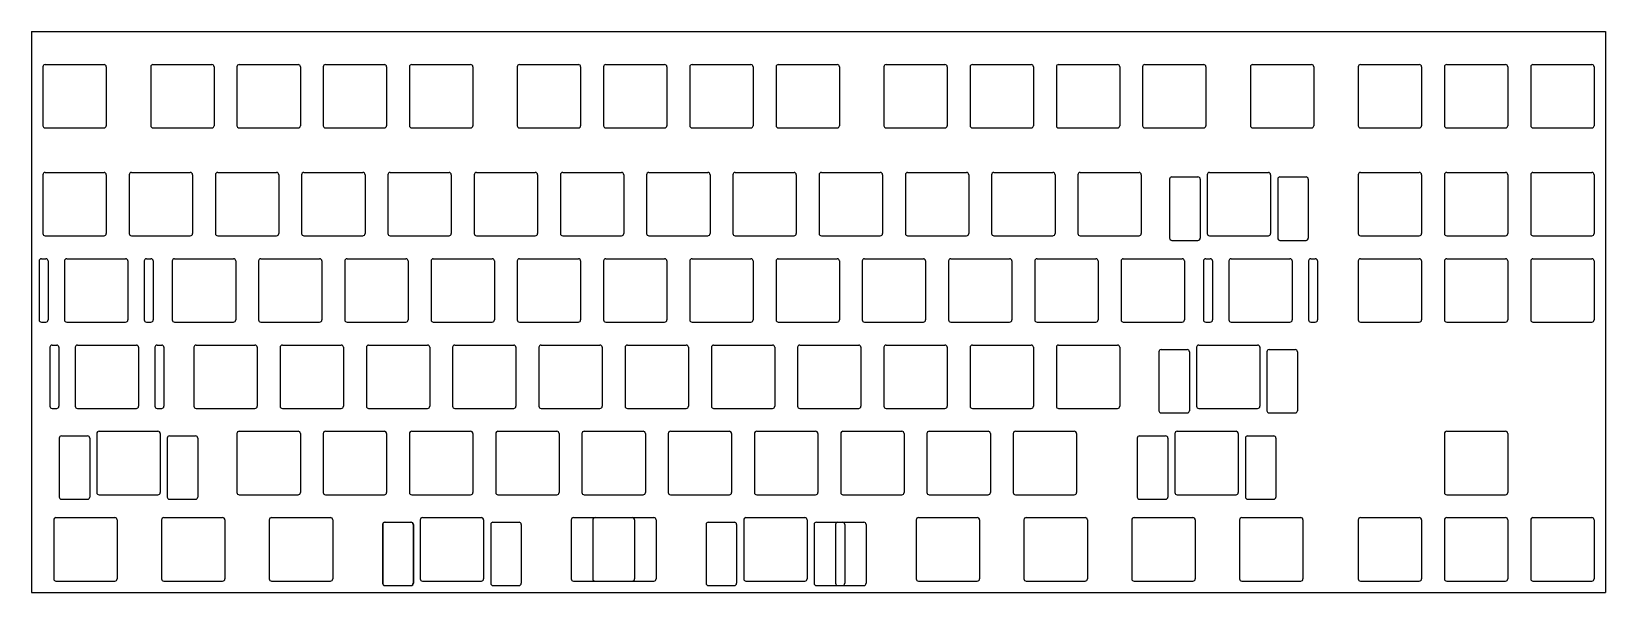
# Model space of a CAD drawing. Header units: millimetres. Extents: x 0 to 348, y -124 to 0.
import ezdxf

# ---------------------------------------------------------------- set-up
doc = ezdxf.new("R2010")
doc.units = ezdxf.units.MM

msp = doc.modelspace()

# ---------------------------------------------------------------- linework, layer by layer
for p, q in [((0, 0), (347.6625, 0)), ((0, 0), (0, -123.825)), ((347.6625, 0), (347.6625, -123.825)), ((2.525, -7.7875), (2.525, -20.7875)), ((3.025, -7.2875), (16.025, -7.2875)), ((16.525, -7.7875), (16.525, -20.7875)), ((26.3375, -7.7875), (26.3375, -20.7875)), ((26.8375, -7.2875), (39.8375, -7.2875)), ((40.3375, -7.7875), (40.3375, -20.7875)), ((45.3875, -7.7875), (45.3875, -20.7875)), ((45.8875, -7.2875), (58.8875, -7.2875)), ((59.3875, -7.7875), (59.3875, -20.7875)), ((64.4375, -7.7875), (64.4375, -20.7875)), ((64.9375, -7.2875), (77.9375, -7.2875)), ((78.4375, -7.7875), (78.4375, -20.7875)), ((83.4875, -7.7875), (83.4875, -20.7875)), ((83.9875, -7.2875), (96.9875, -7.2875)), ((97.4875, -7.7875), (97.4875, -20.7875)), ((107.3, -7.7875), (107.3, -20.7875)), ((107.8, -7.2875), (120.8, -7.2875)), ((121.3, -7.7875), (121.3, -20.7875)), ((126.35, -7.7875), (126.35, -20.7875)), ((126.85, -7.2875), (139.85, -7.2875)), ((140.35, -7.7875), (140.35, -20.7875)), ((145.4, -7.7875), (145.4, -20.7875)), ((145.9, -7.2875), (158.9, -7.2875)), ((159.4, -7.7875), (159.4, -20.7875)), ((164.45, -7.7875), (164.45, -20.7875)), ((164.95, -7.2875), (177.95, -7.2875)), ((178.45, -7.7875), (178.45, -20.7875)), ((188.2625, -7.7875), (188.2625, -20.7875)), ((188.7625, -7.2875), (201.7625, -7.2875)), ((202.2625, -7.7875), (202.2625, -20.7875)), ((207.3125, -7.7875), (207.3125, -20.7875)), ((207.8125, -7.2875), (220.8125, -7.2875)), ((221.3125, -7.7875), (221.3125, -20.7875)), ((226.3625, -7.7875), (226.3625, -20.7875)), ((226.8625, -7.2875), (239.8625, -7.2875)), ((240.3625, -7.7875), (240.3625, -20.7875)), ((245.4125, -7.7875), (245.4125, -20.7875)), ((245.9125, -7.2875), (258.9125, -7.2875)), ((259.4125, -7.7875), (259.4125, -20.7875)), ((269.225, -7.7875), (269.225, -20.7875)), ((269.725, -7.2875), (282.725, -7.2875)), ((283.225, -7.7875), (283.225, -20.7875)), ((293.0375, -7.7875), (293.0375, -20.7875)), ((293.5375, -7.2875), (306.5375, -7.2875)), ((307.0375, -7.7875), (307.0375, -20.7875)), ((312.0875, -7.7875), (312.0875, -20.7875)), ((312.5875, -7.2875), (325.5875, -7.2875)), ((326.0875, -7.7875), (326.0875, -20.7875)), ((331.1375, -7.7875), (331.1375, -20.7875)), ((331.6375, -7.2875), (344.6375, -7.2875)), ((345.1375, -7.7875), (345.1375, -20.7875)), ((3.025, -21.2875), (16.025, -21.2875)), ((26.8375, -21.2875), (39.8375, -21.2875)), ((45.8875, -21.2875), (58.8875, -21.2875)), ((64.9375, -21.2875), (77.9375, -21.2875)), ((83.9875, -21.2875), (96.9875, -21.2875)), ((107.8, -21.2875), (120.8, -21.2875)), ((126.85, -21.2875), (139.85, -21.2875)), ((145.9, -21.2875), (158.9, -21.2875)), ((164.95, -21.2875), (177.95, -21.2875)), ((188.7625, -21.2875), (201.7625, -21.2875)), ((207.8125, -21.2875), (220.8125, -21.2875)), ((226.8625, -21.2875), (239.8625, -21.2875)), ((245.9125, -21.2875), (258.9125, -21.2875)), ((269.725, -21.2875), (282.725, -21.2875)), ((293.5375, -21.2875), (306.5375, -21.2875)), ((312.5875, -21.2875), (325.5875, -21.2875)), ((331.6375, -21.2875), (344.6375, -21.2875)), ((3.025, -31.1), (16.025, -31.1)), ((22.075, -31.1), (35.075, -31.1)), ((41.125, -31.1), (54.125, -31.1)), ((60.175, -31.1), (73.175, -31.1)), ((79.225, -31.1), (92.225, -31.1)), ((98.275, -31.1), (111.275, -31.1)), ((117.325, -31.1), (130.325, -31.1)), ((136.375, -31.1), (149.375, -31.1)), ((155.425, -31.1), (168.425, -31.1)), ((174.475, -31.1), (187.475, -31.1)), ((193.525, -31.1), (206.525, -31.1)), ((212.575, -31.1), (225.575, -31.1)), ((231.625, -31.1), (244.625, -31.1)), ((260.2, -31.1), (273.2, -31.1)), ((293.5375, -31.1), (306.5375, -31.1)), ((312.5875, -31.1), (325.5875, -31.1)), ((331.6375, -31.1), (344.6375, -31.1)), ((2.525, -31.6), (2.525, -44.6)), ((16.525, -31.6), (16.525, -44.6)), ((21.575, -31.6), (21.575, -44.6)), ((35.575, -31.6), (35.575, -44.6)), ((40.625, -31.6), (40.625, -44.6)), ((54.625, -31.6), (54.625, -44.6)), ((59.675, -31.6), (59.675, -44.6)), ((73.675, -31.6), (73.675, -44.6)), ((78.725, -31.6), (78.725, -44.6)), ((92.725, -31.6), (92.725, -44.6)), ((97.775, -31.6), (97.775, -44.6)), ((111.775, -31.6), (111.775, -44.6)), ((116.825, -31.6), (116.825, -44.6)), ((130.825, -31.6), (130.825, -44.6)), ((135.875, -31.6), (135.875, -44.6)), ((149.875, -31.6), (149.875, -44.6)), ((154.925, -31.6), (154.925, -44.6)), ((168.925, -31.6), (168.925, -44.6)), ((173.975, -31.6), (173.975, -44.6)), ((187.975, -31.6), (187.975, -44.6)), ((193.025, -31.6), (193.025, -44.6)), ((207.025, -31.6), (207.025, -44.6)), ((212.075, -31.6), (212.075, -44.6)), ((226.075, -31.6), (226.075, -44.6)), ((231.125, -31.6), (231.125, -44.6)), ((245.125, -31.6), (245.125, -44.6)), ((251.387, -32.6), (251.387, -45.6)), ((251.887, -32.1), (257.637, -32.1)), ((258.137, -32.6), (258.137, -45.6)), ((259.7, -31.6), (259.7, -44.6)), ((273.7, -31.6), (273.7, -44.6)), ((275.263, -32.6), (275.263, -45.6)), ((275.763, -32.1), (281.513, -32.1)), ((282.013, -32.6), (282.013, -45.6)), ((293.0375, -31.6), (293.0375, -44.6)), ((307.0375, -31.6), (307.0375, -44.6)), ((312.0875, -31.6), (312.0875, -44.6)), ((326.0875, -31.6), (326.0875, -44.6)), ((331.1375, -31.6), (331.1375, -44.6)), ((345.1375, -31.6), (345.1375, -44.6)), ((3.025, -45.1), (16.025, -45.1)), ((22.075, -45.1), (35.075, -45.1)), ((41.125, -45.1), (54.125, -45.1)), ((60.175, -45.1), (73.175, -45.1)), ((79.225, -45.1), (92.225, -45.1)), ((98.275, -45.1), (111.275, -45.1)), ((117.325, -45.1), (130.325, -45.1)), ((136.375, -45.1), (149.375, -45.1)), ((155.425, -45.1), (168.425, -45.1)), ((174.475, -45.1), (187.475, -45.1)), ((193.525, -45.1), (206.525, -45.1)), ((212.575, -45.1), (225.575, -45.1)), ((231.625, -45.1), (244.625, -45.1)), ((260.2, -45.1), (273.2, -45.1)), ((293.5375, -45.1), (306.5375, -45.1)), ((312.5875, -45.1), (325.5875, -45.1)), ((331.6375, -45.1), (344.6375, -45.1)), ((251.887, -46.1), (257.637, -46.1)), ((275.763, -46.1), (281.513, -46.1)), ((1.6875, -50.65), (1.6875, -63.65)), ((2.1875, -50.15), (3.1875, -50.15)), ((3.6875, -50.65), (3.6875, -63.65)), ((7.2875, -50.65), (7.2875, -63.65)), ((7.7875, -50.15), (20.7875, -50.15)), ((21.2875, -50.65), (21.2875, -63.65)), ((24.8875, -50.65), (24.8875, -63.65)), ((25.3875, -50.15), (26.3875, -50.15)), ((26.8875, -50.65), (26.8875, -63.65)), ((31.1, -50.65), (31.1, -63.65)), ((31.6, -50.15), (44.6, -50.15)), ((45.1, -50.65), (45.1, -63.65)), ((50.15, -50.65), (50.15, -63.65)), ((50.65, -50.15), (63.65, -50.15)), ((64.15, -50.65), (64.15, -63.65)), ((69.2, -50.65), (69.2, -63.65)), ((69.7, -50.15), (82.7, -50.15)), ((83.2, -50.65), (83.2, -63.65)), ((88.25, -50.65), (88.25, -63.65)), ((88.75, -50.15), (101.75, -50.15)), ((102.25, -50.65), (102.25, -63.65)), ((107.3, -50.65), (107.3, -63.65)), ((107.8, -50.15), (120.8, -50.15)), ((121.3, -50.65), (121.3, -63.65)), ((126.35, -50.65), (126.35, -63.65)), ((126.85, -50.15), (139.85, -50.15)), ((140.35, -50.65), (140.35, -63.65)), ((145.4, -50.65), (145.4, -63.65)), ((145.9, -50.15), (158.9, -50.15)), ((159.4, -50.65), (159.4, -63.65)), ((164.45, -50.65), (164.45, -63.65)), ((164.95, -50.15), (177.95, -50.15)), ((178.45, -50.65), (178.45, -63.65)), ((183.5, -50.65), (183.5, -63.65)), ((184, -50.15), (197, -50.15)), ((197.5, -50.65), (197.5, -63.65)), ((202.55, -50.65), (202.55, -63.65)), ((203.05, -50.15), (216.05, -50.15)), ((216.55, -50.65), (216.55, -63.65)), ((221.6, -50.65), (221.6, -63.65)), ((222.1, -50.15), (235.1, -50.15)), ((235.6, -50.65), (235.6, -63.65)), ((240.65, -50.65), (240.65, -63.65)), ((241.15, -50.15), (254.15, -50.15)), ((254.65, -50.65), (254.65, -63.65)), ((258.8625, -50.65), (258.8625, -63.65)), ((259.3625, -50.15), (260.3625, -50.15)), ((260.8625, -50.65), (260.8625, -63.65)), ((264.4625, -50.65), (264.4625, -63.65)), ((264.9625, -50.15), (277.9625, -50.15)), ((278.4625, -50.65), (278.4625, -63.65)), ((282.0625, -50.65), (282.0625, -63.65)), ((282.5625, -50.15), (283.5625, -50.15)), ((284.0625, -50.65), (284.0625, -63.65)), ((293.0375, -50.65), (293.0375, -63.65)), ((293.5375, -50.15), (306.5375, -50.15)), ((307.0375, -50.65), (307.0375, -63.65)), ((312.0875, -50.65), (312.0875, -63.65)), ((312.5875, -50.15), (325.5875, -50.15)), ((326.0875, -50.65), (326.0875, -63.65)), ((331.1375, -50.65), (331.1375, -63.65)), ((331.6375, -50.15), (344.6375, -50.15)), ((345.1375, -50.65), (345.1375, -63.65)), ((2.1875, -64.15), (3.1875, -64.15)), ((7.7875, -64.15), (20.7875, -64.15)), ((25.3875, -64.15), (26.3875, -64.15)), ((31.6, -64.15), (44.6, -64.15)), ((50.65, -64.15), (63.65, -64.15)), ((69.7, -64.15), (82.7, -64.15)), ((88.75, -64.15), (101.75, -64.15)), ((107.8, -64.15), (120.8, -64.15)), ((126.85, -64.15), (139.85, -64.15)), ((145.9, -64.15), (158.9, -64.15)), ((164.95, -64.15), (177.95, -64.15)), ((184, -64.15), (197, -64.15)), ((203.05, -64.15), (216.05, -64.15)), ((222.1, -64.15), (235.1, -64.15)), ((241.15, -64.15), (254.15, -64.15)), ((259.3625, -64.15), (260.3625, -64.15)), ((264.9625, -64.15), (277.9625, -64.15)), ((282.5625, -64.15), (283.5625, -64.15)), ((293.5375, -64.15), (306.5375, -64.15)), ((312.5875, -64.15), (325.5875, -64.15)), ((331.6375, -64.15), (344.6375, -64.15)), ((4.56875, -69.2), (5.56875, -69.2)), ((10.16875, -69.2), (23.16875, -69.2)), ((27.76875, -69.2), (28.76875, -69.2)), ((36.3625, -69.2), (49.3625, -69.2)), ((55.4125, -69.2), (68.4125, -69.2)), ((74.4625, -69.2), (87.4625, -69.2)), ((93.5125, -69.2), (106.5125, -69.2)), ((112.5625, -69.2), (125.5625, -69.2)), ((131.6125, -69.2), (144.6125, -69.2)), ((150.6625, -69.2), (163.6625, -69.2)), ((169.7125, -69.2), (182.7125, -69.2)), ((188.7625, -69.2), (201.7625, -69.2)), ((207.8125, -69.2), (220.8125, -69.2)), ((226.8625, -69.2), (239.8625, -69.2)), ((257.81875, -69.2), (270.81875, -69.2)), ((4.06875, -69.7), (4.06875, -82.7)), ((6.06875, -69.7), (6.06875, -82.7)), ((9.66875, -69.7), (9.66875, -82.7)), ((23.66875, -69.7), (23.66875, -82.7)), ((27.26875, -69.7), (27.26875, -82.7)), ((29.26875, -69.7), (29.26875, -82.7)), ((35.8625, -69.7), (35.8625, -82.7)), ((49.8625, -69.7), (49.8625, -82.7)), ((54.9125, -69.7), (54.9125, -82.7)), ((68.9125, -69.7), (68.9125, -82.7)), ((73.9625, -69.7), (73.9625, -82.7)), ((87.9625, -69.7), (87.9625, -82.7)), ((93.0125, -69.7), (93.0125, -82.7)), ((107.0125, -69.7), (107.0125, -82.7)), ((112.0625, -69.7), (112.0625, -82.7)), ((126.0625, -69.7), (126.0625, -82.7)), ((131.1125, -69.7), (131.1125, -82.7)), ((145.1125, -69.7), (145.1125, -82.7)), ((150.1625, -69.7), (150.1625, -82.7)), ((164.1625, -69.7), (164.1625, -82.7)), ((169.2125, -69.7), (169.2125, -82.7)), ((183.2125, -69.7), (183.2125, -82.7)), ((188.2625, -69.7), (188.2625, -82.7)), ((202.2625, -69.7), (202.2625, -82.7)), ((207.3125, -69.7), (207.3125, -82.7)), ((221.3125, -69.7), (221.3125, -82.7)), ((226.3625, -69.7), (226.3625, -82.7)), ((240.3625, -69.7), (240.3625, -82.7)), ((249.00575, -70.7), (249.00575, -83.7)), ((249.50575, -70.2), (255.25575, -70.2)), ((255.75575, -70.7), (255.75575, -83.7)), ((257.31875, -69.7), (257.31875, -82.7)), ((271.31875, -69.7), (271.31875, -82.7)), ((272.88175, -70.7), (272.88175, -83.7)), ((273.38175, -70.2), (279.13175, -70.2)), ((279.63175, -70.7), (279.63175, -83.7)), ((4.56875, -83.2), (5.56875, -83.2)), ((10.16875, -83.2), (23.16875, -83.2)), ((27.76875, -83.2), (28.76875, -83.2)), ((36.3625, -83.2), (49.3625, -83.2)), ((55.4125, -83.2), (68.4125, -83.2)), ((74.4625, -83.2), (87.4625, -83.2)), ((93.5125, -83.2), (106.5125, -83.2)), ((112.5625, -83.2), (125.5625, -83.2)), ((131.6125, -83.2), (144.6125, -83.2)), ((150.6625, -83.2), (163.6625, -83.2)), ((169.7125, -83.2), (182.7125, -83.2)), ((188.7625, -83.2), (201.7625, -83.2)), ((207.8125, -83.2), (220.8125, -83.2)), ((226.8625, -83.2), (239.8625, -83.2)), ((257.81875, -83.2), (270.81875, -83.2)), ((249.50575, -84.2), (255.25575, -84.2)), ((273.38175, -84.2), (279.13175, -84.2)), ((6.11825, -89.75), (6.11825, -102.75)), ((6.61825, -89.25), (12.36825, -89.25)), ((12.86825, -89.75), (12.86825, -102.75)), ((14.43125, -88.75), (14.43125, -101.75)), ((14.93125, -88.25), (27.93125, -88.25)), ((28.43125, -88.75), (28.43125, -101.75)), ((29.99425, -89.75), (29.99425, -102.75)), ((30.49425, -89.25), (36.24425, -89.25)), ((36.74425, -89.75), (36.74425, -102.75)), ((45.3875, -88.75), (45.3875, -101.75)), ((45.8875, -88.25), (58.8875, -88.25)), ((59.3875, -88.75), (59.3875, -101.75)), ((64.4375, -88.75), (64.4375, -101.75)), ((64.9375, -88.25), (77.9375, -88.25)), ((78.4375, -88.75), (78.4375, -101.75)), ((83.4875, -88.75), (83.4875, -101.75)), ((83.9875, -88.25), (96.9875, -88.25)), ((97.4875, -88.75), (97.4875, -101.75)), ((102.5375, -88.75), (102.5375, -101.75)), ((103.0375, -88.25), (116.0375, -88.25)), ((116.5375, -88.75), (116.5375, -101.75)), ((121.5875, -88.75), (121.5875, -101.75)), ((122.0875, -88.25), (135.0875, -88.25)), ((135.5875, -88.75), (135.5875, -101.75)), ((140.6375, -88.75), (140.6375, -101.75)), ((141.1375, -88.25), (154.1375, -88.25)), ((154.6375, -88.75), (154.6375, -101.75)), ((159.6875, -88.75), (159.6875, -101.75)), ((160.1875, -88.25), (173.1875, -88.25)), ((173.6875, -88.75), (173.6875, -101.75)), ((178.7375, -88.75), (178.7375, -101.75)), ((179.2375, -88.25), (192.2375, -88.25)), ((192.7375, -88.75), (192.7375, -101.75)), ((197.7875, -88.75), (197.7875, -101.75)), ((198.2875, -88.25), (211.2875, -88.25)), ((211.7875, -88.75), (211.7875, -101.75)), ((216.8375, -88.75), (216.8375, -101.75)), ((217.3375, -88.25), (230.3375, -88.25)), ((230.8375, -88.75), (230.8375, -101.75)), ((244.24325, -89.75), (244.24325, -102.75)), ((244.74325, -89.25), (250.49325, -89.25)), ((250.99325, -89.75), (250.99325, -102.75)), ((252.55625, -88.75), (252.55625, -101.75)), ((253.05625, -88.25), (266.05625, -88.25)), ((266.55625, -88.75), (266.55625, -101.75)), ((268.11925, -89.75), (268.11925, -102.75)), ((268.61925, -89.25), (274.36925, -89.25)), ((274.86925, -89.75), (274.86925, -102.75)), ((312.0875, -88.75), (312.0875, -101.75)), ((312.5875, -88.25), (325.5875, -88.25)), ((326.0875, -88.75), (326.0875, -101.75)), ((6.61825, -103.25), (12.36825, -103.25)), ((14.93125, -102.25), (27.93125, -102.25)), ((30.49425, -103.25), (36.24425, -103.25)), ((45.8875, -102.25), (58.8875, -102.25)), ((64.9375, -102.25), (77.9375, -102.25)), ((83.9875, -102.25), (96.9875, -102.25)), ((103.0375, -102.25), (116.0375, -102.25)), ((122.0875, -102.25), (135.0875, -102.25)), ((141.1375, -102.25), (154.1375, -102.25)), ((160.1875, -102.25), (173.1875, -102.25)), ((179.2375, -102.25), (192.2375, -102.25)), ((198.2875, -102.25), (211.2875, -102.25)), ((217.3375, -102.25), (230.3375, -102.25)), ((244.74325, -103.25), (250.49325, -103.25)), ((253.05625, -102.25), (266.05625, -102.25)), ((268.61925, -103.25), (274.36925, -103.25)), ((312.5875, -102.25), (325.5875, -102.25)), ((5.40625, -107.3), (18.40625, -107.3)), ((29.21875, -107.3), (42.21875, -107.3)), ((53.03125, -107.3), (66.03125, -107.3)), ((86.36875, -107.3), (99.36875, -107.3)), ((119.70625, -107.3), (132.70625, -107.3)), ((124.46875, -107.3), (137.46875, -107.3)), ((157.80625, -107.3), (170.80625, -107.3)), ((195.90625, -107.3), (208.90625, -107.3)), ((219.71875, -107.3), (232.71875, -107.3)), ((243.53125, -107.3), (256.53125, -107.3)), ((267.34375, -107.3), (280.34375, -107.3)), ((293.5375, -107.3), (306.5375, -107.3)), ((312.5875, -107.3), (325.5875, -107.3)), ((331.6375, -107.3), (344.6375, -107.3)), ((4.90625, -107.8), (4.90625, -120.8)), ((18.90625, -107.8), (18.90625, -120.8)), ((28.71875, -107.8), (28.71875, -120.8)), ((42.71875, -107.8), (42.71875, -120.8)), ((52.53125, -107.8), (52.53125, -120.8)), ((66.53125, -107.8), (66.53125, -120.8)), ((77.55575, -108.8), (77.55575, -121.8)), ((77.59375, -108.8), (77.59375, -121.8)), ((78.05575, -108.3), (83.80575, -108.3)), ((78.09375, -108.3), (83.84375, -108.3)), ((84.30575, -108.8), (84.30575, -121.8)), ((84.34375, -108.8), (84.34375, -121.8)), ((85.86875, -107.8), (85.86875, -120.8)), ((99.86875, -107.8), (99.86875, -120.8)), ((101.43175, -108.8), (101.43175, -121.8)), ((101.93175, -108.3), (107.68175, -108.3)), ((108.18175, -108.8), (108.18175, -121.8)), ((119.20625, -107.8), (119.20625, -120.8)), ((123.96875, -107.8), (123.96875, -120.8)), ((133.20625, -107.8), (133.20625, -120.8)), ((137.96875, -107.8), (137.96875, -120.8)), ((148.99325, -108.8), (148.99325, -121.8)), ((149.49325, -108.3), (155.24325, -108.3)), ((155.74325, -108.8), (155.74325, -121.8)), ((157.30625, -107.8), (157.30625, -120.8)), ((171.30625, -107.8), (171.30625, -120.8)), ((172.86925, -108.8), (172.86925, -121.8)), ((173.36925, -108.3), (179.11925, -108.3)), ((177.59375, -108.8), (177.59375, -121.8)), ((178.09375, -108.3), (183.84375, -108.3)), ((179.61925, -108.8), (179.61925, -121.8)), ((184.34375, -108.8), (184.34375, -121.8)), ((195.40625, -107.8), (195.40625, -120.8)), ((209.40625, -107.8), (209.40625, -120.8)), ((219.21875, -107.8), (219.21875, -120.8)), ((233.21875, -107.8), (233.21875, -120.8)), ((243.03125, -107.8), (243.03125, -120.8)), ((257.03125, -107.8), (257.03125, -120.8)), ((266.84375, -107.8), (266.84375, -120.8)), ((280.84375, -107.8), (280.84375, -120.8)), ((293.0375, -107.8), (293.0375, -120.8)), ((307.0375, -107.8), (307.0375, -120.8)), ((312.0875, -107.8), (312.0875, -120.8)), ((326.0875, -107.8), (326.0875, -120.8)), ((331.1375, -107.8), (331.1375, -120.8)), ((345.1375, -107.8), (345.1375, -120.8)), ((5.40625, -121.3), (18.40625, -121.3)), ((29.21875, -121.3), (42.21875, -121.3)), ((53.03125, -121.3), (66.03125, -121.3)), ((86.36875, -121.3), (99.36875, -121.3)), ((119.70625, -121.3), (132.70625, -121.3)), ((124.46875, -121.3), (137.46875, -121.3)), ((157.80625, -121.3), (170.80625, -121.3)), ((195.90625, -121.3), (208.90625, -121.3)), ((219.71875, -121.3), (232.71875, -121.3)), ((243.53125, -121.3), (256.53125, -121.3)), ((267.34375, -121.3), (280.34375, -121.3)), ((293.5375, -121.3), (306.5375, -121.3)), ((312.5875, -121.3), (325.5875, -121.3)), ((331.6375, -121.3), (344.6375, -121.3)), ((0, -123.825), (347.6625, -123.825)), ((78.05575, -122.3), (83.80575, -122.3)), ((78.09375, -122.3), (83.84375, -122.3)), ((101.93175, -122.3), (107.68175, -122.3)), ((149.49325, -122.3), (155.24325, -122.3)), ((173.36925, -122.3), (179.11925, -122.3)), ((178.09375, -122.3), (183.84375, -122.3))]:
    msp.add_line(p, q)
for centre, start, end in [((3.025, -7.7875), 90, 180), ((16.025, -7.7875), 0, 90), ((26.8375, -7.7875), 90, 180), ((39.8375, -7.7875), 0, 90), ((45.8875, -7.7875), 90, 180), ((58.8875, -7.7875), 0, 90), ((64.9375, -7.7875), 90, 180), ((77.9375, -7.7875), 0, 90), ((83.9875, -7.7875), 90, 180), ((96.9875, -7.7875), 0, 90), ((107.8, -7.7875), 90, 180), ((120.8, -7.7875), 0, 90), ((126.85, -7.7875), 90, 180), ((139.85, -7.7875), 0, 90), ((145.9, -7.7875), 90, 180), ((158.9, -7.7875), 0, 90), ((164.95, -7.7875), 90, 180), ((177.95, -7.7875), 0, 90), ((188.7625, -7.7875), 90, 180), ((201.7625, -7.7875), 0, 90), ((207.8125, -7.7875), 90, 180), ((220.8125, -7.7875), 0, 90), ((226.8625, -7.7875), 90, 180), ((239.8625, -7.7875), 0, 90), ((245.9125, -7.7875), 90, 180), ((258.9125, -7.7875), 0, 90), ((269.725, -7.7875), 90, 180), ((282.725, -7.7875), 0, 90), ((293.5375, -7.7875), 90, 180), ((306.5375, -7.7875), 0, 90), ((312.5875, -7.7875), 90, 180), ((325.5875, -7.7875), 0, 90), ((331.6375, -7.7875), 90, 180), ((344.6375, -7.7875), 0, 90), ((3.025, -20.7875), 180, 270), ((16.025, -20.7875), 270, 360), ((26.8375, -20.7875), 180, 270), ((39.8375, -20.7875), 270, 360), ((45.8875, -20.7875), 180, 270), ((58.8875, -20.7875), 270, 360), ((64.9375, -20.7875), 180, 270), ((77.9375, -20.7875), 270, 360), ((83.9875, -20.7875), 180, 270), ((96.9875, -20.7875), 270, 360), ((107.8, -20.7875), 180, 270), ((120.8, -20.7875), 270, 360), ((126.85, -20.7875), 180, 270), ((139.85, -20.7875), 270, 360), ((145.9, -20.7875), 180, 270), ((158.9, -20.7875), 270, 360), ((164.95, -20.7875), 180, 270), ((177.95, -20.7875), 270, 360), ((188.7625, -20.7875), 180, 270), ((201.7625, -20.7875), 270, 360), ((207.8125, -20.7875), 180, 270), ((220.8125, -20.7875), 270, 360), ((226.8625, -20.7875), 180, 270), ((239.8625, -20.7875), 270, 360), ((245.9125, -20.7875), 180, 270), ((258.9125, -20.7875), 270, 360), ((269.725, -20.7875), 180, 270), ((282.725, -20.7875), 270, 360), ((293.5375, -20.7875), 180, 270), ((306.5375, -20.7875), 270, 360), ((312.5875, -20.7875), 180, 270), ((325.5875, -20.7875), 270, 360), ((331.6375, -20.7875), 180, 270), ((344.6375, -20.7875), 270, 360), ((3.025, -31.6), 90, 180), ((16.025, -31.6), 0, 90), ((22.075, -31.6), 90, 180), ((35.075, -31.6), 0, 90), ((41.125, -31.6), 90, 180), ((54.125, -31.6), 0, 90), ((60.175, -31.6), 90, 180), ((73.175, -31.6), 0, 90), ((79.225, -31.6), 90, 180), ((92.225, -31.6), 0, 90), ((98.275, -31.6), 90, 180), ((111.275, -31.6), 0, 90), ((117.325, -31.6), 90, 180), ((130.325, -31.6), 0, 90), ((136.375, -31.6), 90, 180), ((149.375, -31.6), 0, 90), ((155.425, -31.6), 90, 180), ((168.425, -31.6), 0, 90), ((174.475, -31.6), 90, 180), ((187.475, -31.6), 0, 90), ((193.525, -31.6), 90, 180), ((206.525, -31.6), 0, 90), ((212.575, -31.6), 90, 180), ((225.575, -31.6), 0, 90), ((231.625, -31.6), 90, 180), ((244.625, -31.6), 0, 90), ((260.2, -31.6), 90, 180), ((273.2, -31.6), 0, 90), ((293.5375, -31.6), 90, 180), ((306.5375, -31.6), 0, 90), ((312.5875, -31.6), 90, 180), ((325.5875, -31.6), 0, 90), ((331.6375, -31.6), 90, 180), ((344.6375, -31.6), 0, 90), ((251.887, -32.6), 90, 180), ((257.637, -32.6), 0, 90), ((275.763, -32.6), 90, 180), ((281.513, -32.6), 0, 90), ((3.025, -44.6), 180, 270), ((16.025, -44.6), 270, 360), ((22.075, -44.6), 180, 270), ((35.075, -44.6), 270, 360), ((41.125, -44.6), 180, 270), ((54.125, -44.6), 270, 360), ((60.175, -44.6), 180, 270), ((73.175, -44.6), 270, 360), ((79.225, -44.6), 180, 270), ((92.225, -44.6), 270, 360), ((98.275, -44.6), 180, 270), ((111.275, -44.6), 270, 360), ((117.325, -44.6), 180, 270), ((130.325, -44.6), 270, 360), ((136.375, -44.6), 180, 270), ((149.375, -44.6), 270, 360), ((155.425, -44.6), 180, 270), ((168.425, -44.6), 270, 360), ((174.475, -44.6), 180, 270), ((187.475, -44.6), 270, 360), ((193.525, -44.6), 180, 270), ((206.525, -44.6), 270, 360), ((212.575, -44.6), 180, 270), ((225.575, -44.6), 270, 360), ((231.625, -44.6), 180, 270), ((244.625, -44.6), 270, 360), ((260.2, -44.6), 180, 270), ((273.2, -44.6), 270, 360), ((293.5375, -44.6), 180, 270), ((306.5375, -44.6), 270, 360), ((312.5875, -44.6), 180, 270), ((325.5875, -44.6), 270, 360), ((331.6375, -44.6), 180, 270), ((344.6375, -44.6), 270, 360), ((251.887, -45.6), 180, 270), ((257.637, -45.6), 270, 360), ((275.763, -45.6), 180, 270), ((281.513, -45.6), 270, 360), ((2.1875, -50.65), 90, 180), ((3.1875, -50.65), 0, 90), ((7.7875, -50.65), 90, 180), ((20.7875, -50.65), 0, 90), ((25.3875, -50.65), 90, 180), ((26.3875, -50.65), 0, 90), ((31.6, -50.65), 90, 180), ((44.6, -50.65), 0, 90), ((50.65, -50.65), 90, 180), ((63.65, -50.65), 0, 90), ((69.7, -50.65), 90, 180), ((82.7, -50.65), 0, 90), ((88.75, -50.65), 90, 180), ((101.75, -50.65), 0, 90), ((107.8, -50.65), 90, 180), ((120.8, -50.65), 0, 90), ((126.85, -50.65), 90, 180), ((139.85, -50.65), 0, 90), ((145.9, -50.65), 90, 180), ((158.9, -50.65), 0, 90), ((164.95, -50.65), 90, 180), ((177.95, -50.65), 0, 90), ((184, -50.65), 90, 180), ((197, -50.65), 0, 90), ((203.05, -50.65), 90, 180), ((216.05, -50.65), 0, 90), ((222.1, -50.65), 90, 180), ((235.1, -50.65), 0, 90), ((241.15, -50.65), 90, 180), ((254.15, -50.65), 0, 90), ((259.3625, -50.65), 90, 180), ((260.3625, -50.65), 0, 90), ((264.9625, -50.65), 90, 180), ((277.9625, -50.65), 0, 90), ((282.5625, -50.65), 90, 180), ((283.5625, -50.65), 0, 90), ((293.5375, -50.65), 90, 180), ((306.5375, -50.65), 0, 90), ((312.5875, -50.65), 90, 180), ((325.5875, -50.65), 0, 90), ((331.6375, -50.65), 90, 180), ((344.6375, -50.65), 0, 90), ((2.1875, -63.65), 180, 270), ((3.1875, -63.65), 270, 360), ((7.7875, -63.65), 180, 270), ((20.7875, -63.65), 270, 360), ((25.3875, -63.65), 180, 270), ((26.3875, -63.65), 270, 360), ((31.6, -63.65), 180, 270), ((44.6, -63.65), 270, 360), ((50.65, -63.65), 180, 270), ((63.65, -63.65), 270, 360), ((69.7, -63.65), 180, 270), ((82.7, -63.65), 270, 360), ((88.75, -63.65), 180, 270), ((101.75, -63.65), 270, 360), ((107.8, -63.65), 180, 270), ((120.8, -63.65), 270, 360), ((126.85, -63.65), 180, 270), ((139.85, -63.65), 270, 360), ((145.9, -63.65), 180, 270), ((158.9, -63.65), 270, 360), ((164.95, -63.65), 180, 270), ((177.95, -63.65), 270, 360), ((184, -63.65), 180, 270), ((197, -63.65), 270, 360), ((203.05, -63.65), 180, 270), ((216.05, -63.65), 270, 360), ((222.1, -63.65), 180, 270), ((235.1, -63.65), 270, 360), ((241.15, -63.65), 180, 270), ((254.15, -63.65), 270, 360), ((259.3625, -63.65), 180, 270), ((260.3625, -63.65), 270, 360), ((264.9625, -63.65), 180, 270), ((277.9625, -63.65), 270, 360), ((282.5625, -63.65), 180, 270), ((283.5625, -63.65), 270, 360), ((293.5375, -63.65), 180, 270), ((306.5375, -63.65), 270, 360), ((312.5875, -63.65), 180, 270), ((325.5875, -63.65), 270, 360), ((331.6375, -63.65), 180, 270), ((344.6375, -63.65), 270, 360), ((4.56875, -69.7), 90, 180), ((5.56875, -69.7), 0, 90), ((10.16875, -69.7), 90, 180), ((23.16875, -69.7), 0, 90), ((27.76875, -69.7), 90, 180), ((28.76875, -69.7), 0, 90), ((36.3625, -69.7), 90, 180), ((49.3625, -69.7), 0, 90), ((55.4125, -69.7), 90, 180), ((68.4125, -69.7), 0, 90), ((74.4625, -69.7), 90, 180), ((87.4625, -69.7), 0, 90), ((93.5125, -69.7), 90, 180), ((106.5125, -69.7), 0, 90), ((112.5625, -69.7), 90, 180), ((125.5625, -69.7), 0, 90), ((131.6125, -69.7), 90, 180), ((144.6125, -69.7), 0, 90), ((150.6625, -69.7), 90, 180), ((163.6625, -69.7), 0, 90), ((169.7125, -69.7), 90, 180), ((182.7125, -69.7), 0, 90), ((188.7625, -69.7), 90, 180), ((201.7625, -69.7), 0, 90), ((207.8125, -69.7), 90, 180), ((220.8125, -69.7), 0, 90), ((226.8625, -69.7), 90, 180), ((239.8625, -69.7), 0, 90), ((257.81875, -69.7), 90, 180), ((270.81875, -69.7), 0, 90), ((249.50575, -70.7), 90, 180), ((255.25575, -70.7), 0, 90), ((273.38175, -70.7), 90, 180), ((279.13175, -70.7), 0, 90), ((4.56875, -82.7), 180, 270), ((5.56875, -82.7), 270, 360), ((10.16875, -82.7), 180, 270), ((23.16875, -82.7), 270, 360), ((27.76875, -82.7), 180, 270), ((28.76875, -82.7), 270, 360), ((36.3625, -82.7), 180, 270), ((49.3625, -82.7), 270, 360), ((55.4125, -82.7), 180, 270), ((68.4125, -82.7), 270, 360), ((74.4625, -82.7), 180, 270), ((87.4625, -82.7), 270, 360), ((93.5125, -82.7), 180, 270), ((106.5125, -82.7), 270, 360), ((112.5625, -82.7), 180, 270), ((125.5625, -82.7), 270, 360), ((131.6125, -82.7), 180, 270), ((144.6125, -82.7), 270, 360), ((150.6625, -82.7), 180, 270), ((163.6625, -82.7), 270, 360), ((169.7125, -82.7), 180, 270), ((182.7125, -82.7), 270, 360), ((188.7625, -82.7), 180, 270), ((201.7625, -82.7), 270, 360), ((207.8125, -82.7), 180, 270), ((220.8125, -82.7), 270, 360), ((226.8625, -82.7), 180, 270), ((239.8625, -82.7), 270, 360), ((257.81875, -82.7), 180, 270), ((270.81875, -82.7), 270, 360), ((249.50575, -83.7), 180, 270), ((255.25575, -83.7), 270, 360), ((273.38175, -83.7), 180, 270), ((279.13175, -83.7), 270, 360), ((6.61825, -89.75), 90, 180), ((12.36825, -89.75), 0, 90), ((14.93125, -88.75), 90, 180), ((27.93125, -88.75), 0, 90), ((30.49425, -89.75), 90, 180), ((36.24425, -89.75), 0, 90), ((45.8875, -88.75), 90, 180), ((58.8875, -88.75), 0, 90), ((64.9375, -88.75), 90, 180), ((77.9375, -88.75), 0, 90), ((83.9875, -88.75), 90, 180), ((96.9875, -88.75), 0, 90), ((103.0375, -88.75), 90, 180), ((116.0375, -88.75), 0, 90), ((122.0875, -88.75), 90, 180), ((135.0875, -88.75), 0, 90), ((141.1375, -88.75), 90, 180), ((154.1375, -88.75), 0, 90), ((160.1875, -88.75), 90, 180), ((173.1875, -88.75), 0, 90), ((179.2375, -88.75), 90, 180), ((192.2375, -88.75), 0, 90), ((198.2875, -88.75), 90, 180), ((211.2875, -88.75), 0, 90), ((217.3375, -88.75), 90, 180), ((230.3375, -88.75), 0, 90), ((244.74325, -89.75), 90, 180), ((250.49325, -89.75), 0, 90), ((253.05625, -88.75), 90, 180), ((266.05625, -88.75), 0, 90), ((268.61925, -89.75), 90, 180), ((274.36925, -89.75), 0, 90), ((312.5875, -88.75), 90, 180), ((325.5875, -88.75), 0, 90), ((6.61825, -102.75), 180, 270), ((12.36825, -102.75), 270, 360), ((14.93125, -101.75), 180, 270), ((27.93125, -101.75), 270, 360), ((30.49425, -102.75), 180, 270), ((36.24425, -102.75), 270, 360), ((45.8875, -101.75), 180, 270), ((58.8875, -101.75), 270, 360), ((64.9375, -101.75), 180, 270), ((77.9375, -101.75), 270, 360), ((83.9875, -101.75), 180, 270), ((96.9875, -101.75), 270, 360), ((103.0375, -101.75), 180, 270), ((116.0375, -101.75), 270, 360), ((122.0875, -101.75), 180, 270), ((135.0875, -101.75), 270, 360), ((141.1375, -101.75), 180, 270), ((154.1375, -101.75), 270, 360), ((160.1875, -101.75), 180, 270), ((173.1875, -101.75), 270, 360), ((179.2375, -101.75), 180, 270), ((192.2375, -101.75), 270, 360), ((198.2875, -101.75), 180, 270), ((211.2875, -101.75), 270, 360), ((217.3375, -101.75), 180, 270), ((230.3375, -101.75), 270, 360), ((244.74325, -102.75), 180, 270), ((250.49325, -102.75), 270, 360), ((253.05625, -101.75), 180, 270), ((266.05625, -101.75), 270, 360), ((268.61925, -102.75), 180, 270), ((274.36925, -102.75), 270, 360), ((312.5875, -101.75), 180, 270), ((325.5875, -101.75), 270, 360), ((5.40625, -107.8), 90, 180), ((18.40625, -107.8), 0, 90), ((29.21875, -107.8), 90, 180), ((42.21875, -107.8), 0, 90), ((53.03125, -107.8), 90, 180), ((66.03125, -107.8), 0, 90), ((86.36875, -107.8), 90, 180), ((99.36875, -107.8), 0, 90), ((119.70625, -107.8), 90, 180), ((124.46875, -107.8), 90, 180), ((132.70625, -107.8), 0, 90), ((137.46875, -107.8), 0, 90), ((157.80625, -107.8), 90, 180), ((170.80625, -107.8), 0, 90), ((195.90625, -107.8), 90, 180), ((208.90625, -107.8), 0, 90), ((219.71875, -107.8), 90, 180), ((232.71875, -107.8), 0, 90), ((243.53125, -107.8), 90, 180), ((256.53125, -107.8), 0, 90), ((267.34375, -107.8), 90, 180), ((280.34375, -107.8), 0, 90), ((293.5375, -107.8), 90, 180), ((306.5375, -107.8), 0, 90), ((312.5875, -107.8), 90, 180), ((325.5875, -107.8), 0, 90), ((331.6375, -107.8), 90, 180), ((344.6375, -107.8), 0, 90), ((78.05575, -108.8), 90, 180), ((78.09375, -108.8), 90, 180), ((83.80575, -108.8), 0, 90), ((83.84375, -108.8), 0, 90), ((101.93175, -108.8), 90, 180), ((107.68175, -108.8), 0, 90), ((149.49325, -108.8), 90, 180), ((155.24325, -108.8), 0, 90), ((173.36925, -108.8), 90, 180), ((178.09375, -108.8), 90, 180), ((179.11925, -108.8), 0, 90), ((183.84375, -108.8), 0, 90), ((5.40625, -120.8), 180, 270), ((18.40625, -120.8), 270, 360), ((29.21875, -120.8), 180, 270), ((42.21875, -120.8), 270, 360), ((53.03125, -120.8), 180, 270), ((66.03125, -120.8), 270, 360), ((86.36875, -120.8), 180, 270), ((99.36875, -120.8), 270, 360), ((119.70625, -120.8), 180, 270), ((124.46875, -120.8), 180, 270), ((132.70625, -120.8), 270, 360), ((137.46875, -120.8), 270, 360), ((157.80625, -120.8), 180, 270), ((170.80625, -120.8), 270, 360), ((195.90625, -120.8), 180, 270), ((208.90625, -120.8), 270, 360), ((219.71875, -120.8), 180, 270), ((232.71875, -120.8), 270, 360), ((243.53125, -120.8), 180, 270), ((256.53125, -120.8), 270, 360), ((267.34375, -120.8), 180, 270), ((280.34375, -120.8), 270, 360), ((293.5375, -120.8), 180, 270), ((306.5375, -120.8), 270, 360), ((312.5875, -120.8), 180, 270), ((325.5875, -120.8), 270, 360), ((331.6375, -120.8), 180, 270), ((344.6375, -120.8), 270, 360), ((78.05575, -121.8), 180, 270), ((78.09375, -121.8), 180, 270), ((83.80575, -121.8), 270, 360), ((83.84375, -121.8), 270, 360), ((101.93175, -121.8), 180, 270), ((107.68175, -121.8), 270, 360), ((149.49325, -121.8), 180, 270), ((155.24325, -121.8), 270, 360), ((173.36925, -121.8), 180, 270), ((178.09375, -121.8), 180, 270), ((179.11925, -121.8), 270, 360), ((183.84375, -121.8), 270, 360)]:
    msp.add_arc(centre, 0.5, start, end)

doc.saveas('drawing.dxf')
